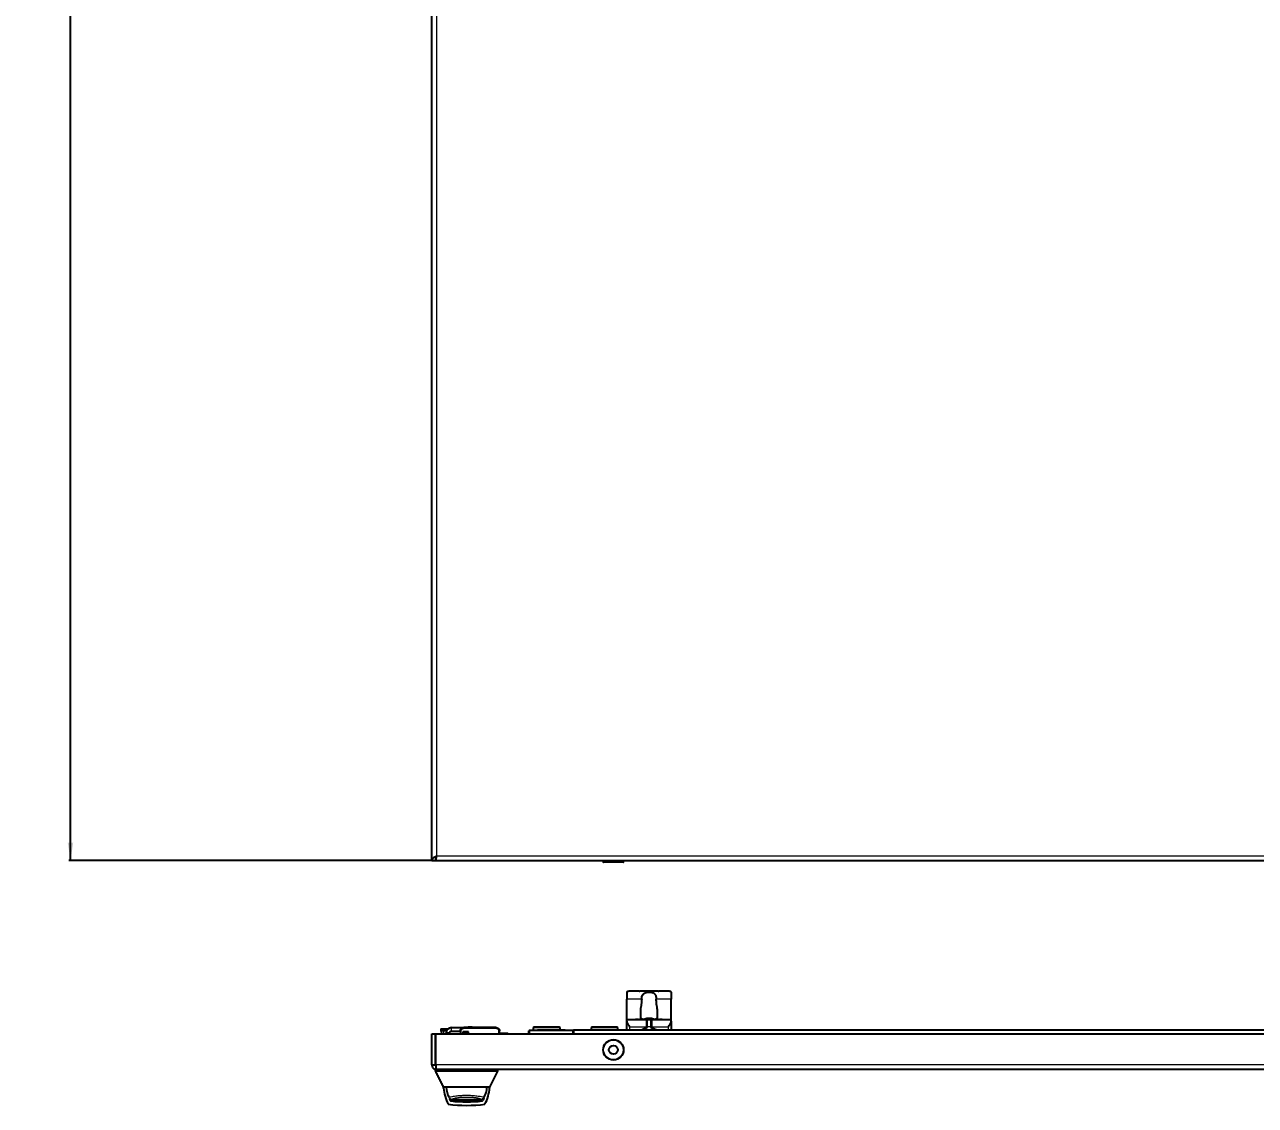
# Model space of a CAD drawing. Header units: millimetres. Extents: x -846 to 1944, y -811 to 1043.
# Drawn here: x -846 to -154, y -811 to -204 of the extents above; entities that cross this region are included whole.
import ezdxf

# ---------------------------------------------------------------- set-up
doc = ezdxf.new("R2010")
doc.units = ezdxf.units.MM
doc.layers.add('FORMAT', color=7, linetype='Continuous')
doc.styles.add('SLDTEXTSTYLE0', font='TXT', dxfattribs={"width": 0.75})
doc.dimstyles.new('SLDDIMSTYLE0', dxfattribs={"dimtxt": 20, "dimasz": 10, "dimexe": 0, "dimexo": 0.0625, "dimgap": 5, "dimtad": 2, "dimdec": 1, "dimrnd": 1e-09, "dimzin": 12, "dimdsep": 46, "dimtxsty": 'SLDTEXTSTYLE0', "dimsah": 1, "dimcen": 0.09, "dimadec": 0, "dimazin": 3, "dimtfac": 1, "dimtofl": 0, "dimtmove": 0, "dimatfit": 3, "dimfxl": 0, "dimfrac": 2, "dimtolj": 1, "dimtzin": 12, "dimarcsym": 0})

# ---------------------------------------------------------------- blocks, each defined once
blk = doc.blocks.new('_D_1')
at = {"layer": 'FORMAT'}
for p, q in [((-616.75, 881.72), (-820.78, 881.72)), ((-819.78, -673.28), (-819.78, 881.72)), ((-616.75, -673.28), (-820.78, -673.28))]:
    blk.add_line(p, q, dxfattribs=at)
for points in [[(-819.78, 881.72), (-821.32, 871.72), (-818.24, 871.72)], [(-819.78, -673.28), (-818.24, -663.28), (-821.32, -663.28)]]:
    blk.add_solid(points, dxfattribs=at)
at = {"layer": 'FORMAT', "insert": (-845.56, 74.67), "char_height": 20, "attachment_point": 1, "rotation": 90, "style": 'SLDTEXTSTYLE0'}
blk.add_mtext('1555', dxfattribs=at)

msp = doc.modelspace()

# ---------------------------------------------------------------- linework, layer by layer
at = {"color": 7, "linetype": 'Continuous', "lineweight": 25}
for p, q in [((-616.74, -673.28), (-616.74, 881.72)), ((-616.74, -673.28), (-614.74, -673.28)), ((-614.44, -673.28), (-614.44, -671.28)), ((-614.44, -673.28), (374.96, -673.28)), ((-520.49, -673.28), (-520.49, -674.03)), ((-511.74, -674.28), (-520.24, -674.28)), ((-509.24, -674.28), (-511.74, -674.28)), ((-508.99, -674.03), (-508.99, -673.28)), ((-500.23, -746.79), (-505.74, -746.79)), ((-499.34, -746.74), (-499.86, -746.74)), ((-490.15, -746.68), (-499.34, -746.68)), ((-489.63, -746.74), (-490.15, -746.73)), ((-483.74, -746.79), (-489.26, -746.79)), ((-507.24, -747.35), (-507.24, -751.18)), ((-507.24, -762.68), (-507.24, -751.18)), ((-482.24, -747.35), (-482.24, -751.18)), ((-482.24, -762.68), (-482.24, -751.18)), ((-499.59, -758.47), (-499.59, -761.05)), ((-489.89, -761.05), (-489.89, -758.47)), ((-605.74, -767.18), (-599.25, -767.18)), ((-580.74, -767.08), (-598.74, -767.08)), ((-559.24, -766.68), (-559.74, -767.18)), ((-559.74, -767.18), (-559.74, -768.68)), ((-544.74, -767.18), (-559.74, -767.18)), ((-559.24, -766.68), (-545.24, -766.68)), ((-544.74, -767.18), (-545.24, -766.68)), ((-544.74, -768.48), (-544.74, -767.18)), ((-526.74, -766.68), (-527.24, -767.18)), ((-527.24, -767.18), (-527.24, -768.68)), ((-512.24, -767.18), (-527.24, -767.18)), ((-526.74, -766.68), (-512.74, -766.68)), ((-512.24, -767.18), (-512.74, -766.68)), ((-512.24, -768.68), (-512.24, -767.18)), ((-507.24, -763.56), (-507.24, -762.68)), ((-507.24, -762.68), (-493.74, -762.68)), ((-507.24, -768.68), (-507.24, -763.56)), ((-502.37, -762.58), (-502.37, -762.68)), ((-502.22, -762.58), (-502.22, -762.68)), ((-502.1, -762.58), (-502.1, -762.68)), ((-501.3, -762.58), (-502.1, -762.58)), ((-501.3, -762.58), (-501.3, -762.68)), ((-501.14, -762.58), (-501.14, -762.68)), ((-501.03, -762.58), (-501.03, -762.68)), ((-500.69, -762.58), (-500.69, -762.68)), ((-500.5, -762.58), (-500.5, -762.68)), ((-499.97, -762.58), (-499.97, -762.68)), ((-499.49, -762.58), (-499.49, -762.68)), ((-499.32, -762.58), (-499.32, -762.68)), ((-498.87, -762.58), (-498.87, -762.68)), ((-498.72, -762.58), (-498.72, -762.68)), ((-498.6, -762.58), (-498.6, -762.68)), ((-498.29, -762.58), (-498.29, -762.68)), ((-497.01, -762.58), (-498.13, -762.58)), ((-497.01, -762.58), (-497.01, -762.68)), ((-496.88, -762.58), (-496.88, -762.68)), ((-496.69, -762.58), (-496.69, -762.68)), ((-496.68, -762.58), (-496.68, -762.68)), ((-496.08, -762.58), (-496.68, -762.58)), ((-496.08, -762.58), (-496.08, -762.68)), ((-495.82, -762.36), (-495.84, -762.13)), ((-495.77, -762.36), (-495.8, -762.06)), ((-495.79, -762.21), (-495.78, -762.13)), ((-495.19, -762.58), (-495.76, -762.58)), ((-495.74, -766.68), (-495.74, -762.68)), ((-495.74, -762.68), (-493.74, -762.68)), ((-495.74, -766.68), (-495.74, -766.71)), ((-495.19, -762.58), (-495.19, -762.68)), ((-495.18, -762.58), (-495.18, -762.68)), ((-495.17, -762.58), (-494.99, -762.58)), ((-494.99, -762.58), (-494.99, -762.68)), ((-494.99, -762.58), (-494.99, -762.58)), ((-494.98, -762.58), (-494.98, -762.68)), ((-494.97, -762.09), (-494.97, -762.06)), ((-494.82, -762.58), (-494.82, -762.68)), ((-494.03, -762.58), (-494.82, -762.58)), ((-494.03, -762.58), (-494.03, -762.68)), ((-493.88, -762.58), (-493.88, -762.68)), ((-493.76, -762.58), (-493.76, -762.68)), ((-493.74, -762.68), (-493.74, -766.68)), ((-493.74, -766.71), (-493.74, -766.68)), ((-493.69, -762.13), (-493.69, -762.06)), ((-493.67, -762.61), (-493.36, -762.61)), ((-493.33, -762.25), (-493.32, -762.13)), ((-493.33, -762.58), (-493.33, -762.68)), ((-493.24, -762.68), (-482.24, -762.68)), ((-493.21, -762.58), (-493.21, -762.68)), ((-492.84, -762.58), (-492.84, -762.68)), ((-492.59, -762.58), (-492.59, -762.68)), ((-492.47, -762.58), (-492.47, -762.68)), ((-492.32, -762.58), (-492.32, -762.68)), ((-492.2, -762.58), (-492.2, -762.68)), ((-491.77, -762.58), (-491.77, -762.68)), ((-491.74, -762.58), (-491.77, -762.58)), ((-491.74, -762.58), (-491.74, -762.68)), ((-491.71, -762.58), (-491.71, -762.68)), ((-491.54, -762.58), (-491.54, -762.68)), ((-491.19, -762.58), (-491.19, -762.68)), ((-490.7, -762.58), (-490.7, -762.68)), ((-490.5, -762.58), (-490.5, -762.68)), ((-490.16, -762.58), (-490.16, -762.68)), ((-490.01, -762.58), (-490.01, -762.68)), ((-488.94, -762.58), (-490.01, -762.58)), ((-488.94, -762.58), (-488.94, -762.68)), ((-488.63, -762.58), (-488.63, -762.68)), ((-488.47, -762.58), (-488.47, -762.68)), ((-488.09, -762.58), (-488.09, -762.68)), ((-487.34, -762.58), (-488.09, -762.58)), ((-487.34, -762.58), (-487.34, -762.68)), ((-482.24, -763.56), (-482.24, -762.68)), ((-482.24, -763.56), (-482.24, -768.68)), ((-616.74, -788.08), (-616.74, -770.68)), ((-616.74, -770.68), (-614.74, -770.68)), ((-614.74, -788.08), (-614.74, -770.68)), ((-614.44, -788.08), (-614.44, -770.68)), ((-614.44, -770.68), (374.96, -770.68)), ((-611.74, -767.78), (-609.74, -767.78)), ((-611.74, -767.78), (-611.74, -768.68)), ((-609.74, -769.08), (-611.34, -769.08)), ((-611.15, -770.68), (-611.24, -769.08)), ((-609.74, -767.78), (-607.54, -767.78)), ((-608.54, -769.08), (-609.74, -769.08)), ((-608.74, -770.68), (-608.74, -770.18)), ((-606.74, -770.68), (-606.74, -770.18)), ((-605.74, -769.18), (-600.74, -769.18)), ((-600.74, -769.08), (-600.74, -770.68)), ((-596.14, -769.63), (-599.34, -769.63)), ((-599.34, -769.63), (-599.34, -770.68)), ((-599.34, -770.38), (-596.14, -770.38)), ((-596.14, -770.68), (-596.14, -769.63)), ((-578.74, -770.68), (-578.74, -769.08)), ((-574.34, -770.48), (-578.74, -770.48)), ((-562.24, -770.68), (-562.24, -768.98)), ((-561.94, -768.68), (-537.54, -768.68)), ((-557.39, -768.48), (-557.39, -768.68)), ((-553.58, -768.48), (-553.58, -768.68)), ((-553.58, -768.48), (-552.78, -768.48)), ((-552.78, -768.48), (-552.78, -768.68)), ((-552.78, -768.48), (-550.9, -768.48)), ((-551.44, -768.48), (-551.44, -768.46)), ((-550.9, -768.48), (-550.9, -768.68)), ((-550.9, -768.48), (-549.85, -768.48)), ((-549.85, -768.48), (-549.85, -768.68)), ((-549.85, -768.48), (-548.45, -768.48)), ((-548.29, -768.46), (-548.29, -768.68)), ((-548.2, -768.48), (-548.2, -768.68)), ((-548.2, -768.48), (-546.84, -768.48)), ((-546.84, -768.48), (-546.84, -768.68)), ((-546.84, -768.48), (-544.85, -768.48)), ((-544.85, -768.48), (-544.85, -768.68)), ((-544.85, -768.48), (-541.89, -768.48)), ((-541.89, -768.48), (-541.89, -768.68)), ((297.76, -768.68), (-537.24, -768.68)), ((-537.24, -768.68), (-537.24, -768.98)), ((-537.24, -768.98), (-537.24, -769.63)), ((-537.24, -769.63), (-537.24, -770.68)), ((-616.74, -788.08), (-614.74, -788.08)), ((-614.74, -791.68), (-614.74, -790.68)), ((-614.14, -790.68), (-614.74, -790.68)), ((374.66, -790.68), (-614.14, -790.68)), ((-585.24, -791.68), (-609.24, -791.68)), ((-584.24, -800.68), (-579.72, -791.63)), ((-579.74, -791.68), (-579.74, -790.68)), ((-607.84, -800.68), (-610.24, -800.68)), ((-610.21, -800.68), (-610.21, -800.89)), ((-586.65, -800.68), (-607.84, -800.68)), ((-584.24, -800.68), (-586.65, -800.68)), ((-584.28, -800.89), (-584.28, -800.68)), ((-603.08, -807.67), (-591.48, -807.67)), ((-603.08, -807.67), (-602.93, -807.67))]:
    msp.add_line(p, q, dxfattribs=at)
at = {"color": 8, "linetype": 'Continuous', "lineweight": 18}
for p, q in [((-614.14, 26.75), (-614.14, -670.68)), ((-614.14, -670.68), (374.66, -670.68)), ((-520.49, -674.03), (-511.6, -674.03)), ((-511.6, -674.03), (-508.99, -674.03)), ((-498.84, -751.18), (-507.24, -751.18)), ((-482.24, -751.18), (-490.65, -751.18)), ((-605.74, -769.18), (-605.74, -767.18)), ((-598.74, -767.58), (-580.74, -767.58)), ((-505.74, -766.68), (-505.74, -768.68)), ((-505.74, -766.68), (-496.24, -766.68)), ((-498.13, -762.58), (-498.13, -762.68)), ((-496.61, -767.19), (-496.47, -767.67)), ((-496.24, -766.68), (-496.24, -762.68)), ((-496.24, -766.71), (-496.24, -766.68)), ((-496.24, -766.68), (-495.74, -766.68)), ((-496.24, -766.71), (-495.74, -766.71)), ((-493.74, -766.68), (-495.74, -766.68)), ((-493.74, -766.68), (-493.24, -766.68)), ((-493.74, -766.71), (-493.24, -766.71)), ((-493.24, -762.68), (-493.24, -766.68)), ((-493.24, -766.68), (-493.24, -766.71)), ((-493.24, -766.68), (-483.74, -766.68)), ((-493.02, -767.67), (-492.88, -767.19)), ((-483.74, -768.68), (-483.74, -766.68)), ((-611.74, -768.68), (-609.74, -768.68)), ((-610.24, -769.08), (-610.15, -770.68)), ((-609.74, -767.78), (-609.74, -768.68)), ((-609.74, -769.08), (-609.74, -768.68)), ((-609.74, -768.68), (-608.34, -768.68)), ((-606.74, -770.18), (-608.74, -770.18)), ((-600.24, -770.68), (-600.24, -769.08)), ((-596.14, -769.83), (-599.34, -769.83)), ((-579.24, -769.08), (-579.24, -770.68)), ((-574.34, -770.68), (-574.34, -770.48)), ((-561.94, -768.98), (-562.24, -768.98)), ((-561.94, -768.68), (-561.94, -768.98)), ((-537.54, -768.98), (-561.94, -768.98)), ((-561.94, -768.98), (-561.94, -770.68)), ((-556.15, -768.48), (-556.15, -768.68)), ((-537.54, -768.68), (-537.54, -768.98)), ((-537.54, -770.68), (-537.54, -768.98)), ((-537.24, -768.98), (-537.54, -768.98)), ((374.96, -788.08), (-614.44, -788.08)), ((-609.24, -791.68), (-609.24, -790.68)), ((-585.24, -791.68), (-585.24, -790.68))]:
    msp.add_line(p, q, dxfattribs=at)
at = {"color": 7, "linetype": 'Continuous', "lineweight": 25, "flags": 128}
for points in [[(-606.36, -808.11), (-606.72, -807.22), (-606.82, -806.94)], [(-587.55, -806.63), (-587.77, -807.22), (-588.13, -808.11)]]:
    msp.add_lwpolyline(points, dxfattribs=at)
at = {"color": 7, "linetype": 'Continuous', "lineweight": 25}
for radius in [5.75, 2.5]:
    msp.add_circle((-514.74, -779.68), radius, dxfattribs=at)
at = {"color": 8, "linetype": 'Continuous', "lineweight": 18}
msp.add_circle((-514.74, -779.68), 5.5, dxfattribs=at)
at = {"color": 7, "linetype": 'Continuous', "lineweight": 25}
for centre, radius, start, end in [((-520.24, -674.03), 0.25, 180, 270), ((-509.24, -674.03), 0.25, 270, 0), ((-605.74, -770.18), 3, 90, 180), ((-494.74, -769.98), 8, 98.41771, 108.44436), ((-494.72, -766.32), 4.34, 104.99458, 114.66368), ((-496.06, -767.89), 5.54, 85.14071, 94.85929), ((-496.74, -766.71), 1, 286.01339, 0), ((-495.71, -762.15), 0.133, 135.20997, 169.83797), ((-494.69, -770.08), 8.03, 91.99978, 97.83609), ((-494.34, -763.73), 1.85, 119.67191, 132.73716), ((-494.27, -768.55), 6.5, 92.24647, 98.7173), ((-495.22, -768.5), 6.45, 85.77538, 87.76397), ((-494.8, -770.08), 8.03, 82.16391, 88.00022), ((-492.74, -766.71), 1, 180, 253.98661), ((-494.9, -766.4), 4.43, 65.15746, 74.45727), ((-493.81, -763.69), 1.64, 72.5824, 85.536), ((-494.74, -769.98), 8, 70.1778, 81.58229), ((-494.73, -769.02), 7.03, 70.80686, 78.43412), ((-492.73, -764.71), 2.36, 82.549, 97.451), ((-611.34, -768.68), 0.4, 180, 270), ((-605.74, -770.18), 1, 90, 180), ((-574.34, -771.08), 0.6, 41.81031, 90), ((-561.94, -768.98), 0.3, 90, 180), ((-537.54, -768.98), 0.3, 0, 90), ((-494.74, -773.68), 6.25, 106.01339, 126.8699), ((-494.74, -773.68), 6.25, 53.1301, 73.98661), ((-618.18, -800.89), 7.98, 358.26695, 359.99994), ((-583.36, -798.33), 27, 185.96099, 206.16954), ((-597.24, -800.68), 11.4, 180, 210.87421), ((-597.24, -800.68), 11.4, 329.05608, 0), ((-611.13, -798.33), 27, 333.83046, 354.03918), ((-576.31, -800.89), 7.98, 180, 181.7325), ((-605.9, -807.92), 0.5, 203.04365, 263.74905), ((-597.24, -728.89), 80, 263.74905, 276.25095), ((-588.59, -807.92), 0.5, 276.25095, 336.95635), ((-597.24, -728.89), 82, 262.75342, 277.24658)]:
    msp.add_arc(centre, radius, start, end, dxfattribs=at)
at = {"color": 8, "linetype": 'Continuous', "lineweight": 18}
for centre, radius, start, end in [((-494.74, -773.68), 6.75, 106.01339, 132.20545), ((-496.74, -766.71), 0.5, 286.01339, 0), ((-492.74, -766.71), 0.5, 180, 253.98661), ((-494.74, -773.68), 6.75, 47.79455, 73.98661)]:
    msp.add_arc(centre, radius, start, end, dxfattribs=at)
at = {"color": 7, "linetype": 'Continuous', "lineweight": 25}
for points, knots in [([(-614.14, -670.68), (-614.49, -670.9), (-614.83, -671.11), (-615.45, -671.55), (-615.74, -671.76), (-616.22, -672.2), (-616.42, -672.41), (-616.68, -672.85), (-616.74, -673.06), (-616.74, -673.28)], [0, 0, 0, 0, 0.25, 0.25, 0.5, 0.5, 0.75, 0.75, 1, 1, 1, 1]), ([(-614.14, -670.68), (-614.3, -671.11), (-614.46, -671.55), (-614.68, -672.41), (-614.74, -672.85), (-614.74, -673.28)], [0, 0, 0, 0, 0.5, 0.5, 1, 1, 1, 1]), ([(-614.44, -671.28), (-614.39, -671.28), (-614.34, -671.21), (-614.24, -670.99), (-614.19, -670.84), (-614.14, -670.68)], [0, 0, 0, 0, 0.5, 0.5, 1, 1, 1, 1]), ([(-614.44, -673.28), (-614.42, -673.28), (-614.39, -673.21), (-614.34, -672.95), (-614.32, -672.76), (-614.27, -672.28), (-614.24, -671.99), (-614.19, -671.36), (-614.17, -671.02), (-614.14, -670.68)], [0, 0, 0, 0, 0.25, 0.25, 0.5, 0.5, 0.75, 0.75, 1, 1, 1, 1]), ([(-505.74, -746.79), (-505.91, -746.79), (-506.25, -746.8), (-506.69, -746.86), (-507.03, -746.98), (-507.22, -747.15), (-507.24, -747.29), (-507.24, -747.35)], [0, 0, 0, 0, 0.2129003, 0.4257071, 0.6406126, 0.8533821, 1, 1, 1, 1]), ([(-500.23, -746.79), (-500.12, -746.78), (-499.99, -746.76), (-499.88, -746.75), (-499.86, -746.74)], [0, 0, 0, 0, 0.789403, 1, 1, 1, 1]), ([(-489.63, -746.74), (-489.61, -746.74), (-489.5, -746.76), (-489.37, -746.77), (-489.26, -746.79)], [0, 0, 0, 0, 0.161974, 1, 1, 1, 1]), ([(-482.24, -747.35), (-482.26, -747.27), (-482.29, -747.11), (-482.53, -746.94), (-482.89, -746.84), (-483.31, -746.79), (-483.61, -746.79), (-483.74, -746.79)], [0, 0, 0, 0, 0.205683, 0.411346, 0.618649, 0.832339, 1, 1, 1, 1]), ([(-498.84, -751.18), (-498.89, -752.18), (-499, -754.32), (-499.52, -756.76), (-499.58, -758.07), (-499.59, -758.47)], [0, 0, 0, 0, 0.378823, 0.812228, 1, 1, 1, 1]), ([(-498.84, -751.18), (-498.82, -750.77), (-498.78, -749.94), (-498.41, -748.84), (-497.76, -748.04), (-496.84, -747.55), (-495.69, -747.3), (-494.36, -747.26), (-493.01, -747.43), (-491.89, -747.9), (-491.16, -748.7), (-490.77, -749.73), (-490.66, -750.59), (-490.65, -751.08), (-490.65, -751.18)], [0, 0, 0, 0, 0.088505, 0.177138, 0.262858, 0.344694, 0.430485, 0.525193, 0.625645, 0.723911, 0.812494, 0.894483, 0.978997, 1, 1, 1, 1]), ([(-489.89, -758.47), (-489.98, -757.56), (-490.15, -755.7), (-490.62, -753.1), (-490.64, -751.57), (-490.65, -751.18)], [0, 0, 0, 0, 0.417668, 0.852903, 1, 1, 1, 1]), ([(-596.36, -766.78), (-596.36, -766.78), (-596.36, -766.78), (-596.3, -766.78), (-596.16, -766.78), (-595.83, -766.78), (-595.51, -766.78), (-595.3, -766.78)], [0, 0, 0, 0, 0.124693, 0.187182, 0.249773, 0.500039, 1, 1, 1, 1]), ([(-595.3, -766.78), (-595.15, -766.78), (-594.93, -766.78), (-594.65, -766.78), (-594.46, -766.78), (-594.32, -766.78), (-594.2, -766.78), (-594.19, -766.78), (-594.19, -766.78)], [0, 0, 0, 0, 0.250089, 0.382495, 0.500259, 0.622163, 0.750133, 1, 1, 1, 1]), ([(-507.24, -763.56), (-507.22, -763.73), (-507.16, -764.16), (-506.7, -765.1), (-506.17, -765.99), (-505.82, -766.57), (-505.75, -766.68), (-505.74, -766.68)], [0, 0, 0, 0, 0.19414, 0.485275, 0.898779, 0.996769, 1, 1, 1, 1]), ([(-502.22, -762.58), (-502.25, -762.58), (-502.29, -762.58), (-502.34, -762.58), (-502.37, -762.58), (-502.37, -762.58), (-502.37, -762.58)], [0, 0, 0, 0, 0.2808356, 0.55925, 0.7791823, 1, 1, 1, 1]), ([(-502.1, -762.58), (-502.1, -762.58), (-502.11, -762.58), (-502.13, -762.58), (-502.18, -762.58), (-502.21, -762.58), (-502.22, -762.58)], [0, 0, 0, 0, 0.280888, 0.559482, 0.77927, 1, 1, 1, 1]), ([(-501.14, -762.58), (-501.16, -762.58), (-501.19, -762.58), (-501.25, -762.58), (-501.28, -762.58), (-501.3, -762.58)], [0, 0, 0, 0, 0.2806376, 0.5608768, 1, 1, 1, 1]), ([(-501.03, -762.58), (-501.03, -762.58), (-501.03, -762.58), (-501.06, -762.58), (-501.1, -762.58), (-501.13, -762.58), (-501.14, -762.58)], [0, 0, 0, 0, 0.280941, 0.559114, 0.779089, 1, 1, 1, 1]), ([(-500.5, -762.58), (-500.56, -762.58), (-500.67, -762.58), (-500.68, -762.58), (-500.69, -762.58)], [0, 0, 0, 0, 0.559312, 1, 1, 1, 1]), ([(-499.97, -762.58), (-500.03, -762.58), (-500.15, -762.58), (-500.35, -762.58), (-500.44, -762.58), (-500.5, -762.58)], [0, 0, 0, 0, 0.280496, 0.560765, 1, 1, 1, 1]), ([(-499.49, -762.58), (-499.56, -762.58), (-499.68, -762.58), (-499.88, -762.58), (-499.97, -762.58)], [0, 0, 0, 0, 0.560137, 1, 1, 1, 1]), ([(-499.59, -761.05), (-499.55, -761.33), (-499.47, -761.87), (-498.68, -762.33), (-497.68, -762.53), (-496.91, -762.57), (-496.63, -762.58)], [0, 0, 0, 0, 0.289157, 0.579411, 0.847533, 1, 1, 1, 1]), ([(-499.32, -762.58), (-499.33, -762.58), (-499.34, -762.58), (-499.45, -762.58), (-499.49, -762.58)], [0, 0, 0, 0, 0.559914, 1, 1, 1, 1]), ([(-498.72, -762.58), (-498.74, -762.58), (-498.79, -762.58), (-498.84, -762.58), (-498.87, -762.58), (-498.87, -762.58), (-498.87, -762.58)], [0, 0, 0, 0, 0.2807653, 0.5591779, 0.7791749, 1, 1, 1, 1]), ([(-498.6, -762.58), (-498.61, -762.58), (-498.61, -762.58), (-498.63, -762.58), (-498.68, -762.58), (-498.71, -762.58), (-498.72, -762.58)], [0, 0, 0, 0, 0.280828, 0.559417, 0.779393, 1, 1, 1, 1]), ([(-498.13, -762.58), (-498.15, -762.58), (-498.2, -762.58), (-498.26, -762.58), (-498.29, -762.58), (-498.29, -762.58), (-498.29, -762.58)], [0, 0, 0, 0, 0.280951, 0.559967, 0.779431, 1, 1, 1, 1]), ([(-496.88, -762.58), (-496.88, -762.58), (-496.88, -762.58), (-496.92, -762.58), (-496.97, -762.58), (-497, -762.58), (-497.01, -762.58)], [0, 0, 0, 0, 0.280713, 0.558701, 0.779045, 1, 1, 1, 1]), ([(-496.68, -762.58), (-496.68, -762.58), (-496.68, -762.58), (-496.69, -762.58), (-496.69, -762.58)], [0, 0, 0, 0, 0.560081, 1, 1, 1, 1]), ([(-496.24, -762.68), (-496.24, -762.68), (-496.24, -762.68), (-496.24, -762.68), (-496.22, -762.68), (-496.19, -762.68), (-496.07, -762.68), (-495.85, -762.68), (-495.78, -762.68), (-495.74, -762.68)], [0, 0, 0, 0, 0.00167, 0.003889, 0.009531, 0.034361, 0.132751, 0.526214, 1, 1, 1, 1]), ([(-495.91, -762.58), (-495.93, -762.58), (-495.97, -762.58), (-496.05, -762.58), (-496.07, -762.58), (-496.08, -762.58)], [0, 0, 0, 0, 0.281226, 0.561522, 1, 1, 1, 1]), ([(-495.18, -762.58), (-495.18, -762.58), (-495.18, -762.58), (-495.18, -762.58), (-495.19, -762.58)], [0, 0, 0, 0, 0.559504, 1, 1, 1, 1]), ([(-494.82, -762.58), (-494.85, -762.58), (-494.89, -762.58), (-494.95, -762.58), (-494.97, -762.58), (-494.98, -762.58), (-494.98, -762.58)], [0, 0, 0, 0, 0.280855, 0.559718, 0.779518, 1, 1, 1, 1]), ([(-493.88, -762.58), (-493.9, -762.58), (-493.95, -762.58), (-494, -762.58), (-494.02, -762.58), (-494.02, -762.58), (-494.03, -762.58)], [0, 0, 0, 0, 0.280813, 0.559099, 0.77917, 1, 1, 1, 1]), ([(-493.76, -762.58), (-493.76, -762.58), (-493.76, -762.58), (-493.79, -762.58), (-493.84, -762.58), (-493.87, -762.58), (-493.88, -762.58)], [0, 0, 0, 0, 0.280912, 0.559405, 0.779108, 1, 1, 1, 1]), ([(-493.74, -762.68), (-493.71, -762.68), (-493.63, -762.68), (-493.37, -762.68), (-493.25, -762.68), (-493.24, -762.68)], [0, 0, 0, 0, 0.475461, 0.994056, 1, 1, 1, 1]), ([(-493.33, -762.58), (-493.35, -762.58), (-493.39, -762.58), (-493.45, -762.58), (-493.47, -762.58), (-493.47, -762.58), (-493.47, -762.58)], [0, 0, 0, 0, 0.280888, 0.559023, 0.779155, 1, 1, 1, 1]), ([(-493.21, -762.58), (-493.21, -762.58), (-493.21, -762.58), (-493.24, -762.58), (-493.29, -762.58), (-493.32, -762.58), (-493.33, -762.58)], [0, 0, 0, 0, 0.2809002, 0.5594983, 0.7791483, 1, 1, 1, 1]), ([(-492.84, -762.58), (-492.9, -762.58), (-493, -762.58), (-493.14, -762.58), (-493.2, -762.58), (-493.21, -762.58), (-493.21, -762.58)], [0, 0, 0, 0, 0.280935, 0.559487, 0.779245, 1, 1, 1, 1]), ([(-492.84, -762.59), (-492.37, -762.56), (-491.43, -762.49), (-490.46, -762.17), (-489.96, -761.69), (-489.91, -761.24), (-489.89, -761.05)], [0, 0, 0, 0, 0.271204, 0.540316, 0.804082, 1, 1, 1, 1]), ([(-492.59, -762.58), (-492.63, -762.58), (-492.71, -762.58), (-492.8, -762.58), (-492.84, -762.58)], [0, 0, 0, 0, 0.559441, 1, 1, 1, 1]), ([(-492.47, -762.58), (-492.47, -762.58), (-492.48, -762.58), (-492.55, -762.58), (-492.59, -762.58)], [0, 0, 0, 0, 0.560313, 1, 1, 1, 1]), ([(-492.32, -762.58), (-492.34, -762.58), (-492.39, -762.58), (-492.44, -762.58), (-492.47, -762.58), (-492.47, -762.58), (-492.47, -762.58)], [0, 0, 0, 0, 0.28091, 0.559174, 0.779166, 1, 1, 1, 1]), ([(-492.2, -762.58), (-492.2, -762.58), (-492.21, -762.58), (-492.23, -762.58), (-492.28, -762.58), (-492.31, -762.58), (-492.32, -762.58)], [0, 0, 0, 0, 0.280849, 0.55949, 0.779158, 1, 1, 1, 1]), ([(-491.71, -762.58), (-491.72, -762.58), (-491.73, -762.58), (-491.74, -762.58), (-491.74, -762.58)], [0, 0, 0, 0, 0.560691, 1, 1, 1, 1]), ([(-491.54, -762.58), (-491.57, -762.58), (-491.64, -762.58), (-491.69, -762.58), (-491.71, -762.58)], [0, 0, 0, 0, 0.559542, 1, 1, 1, 1]), ([(-491.19, -762.58), (-491.26, -762.58), (-491.38, -762.58), (-491.49, -762.58), (-491.54, -762.58)], [0, 0, 0, 0, 0.560514, 1, 1, 1, 1]), ([(-490.7, -762.58), (-490.78, -762.58), (-490.91, -762.58), (-491.1, -762.58), (-491.19, -762.58)], [0, 0, 0, 0, 0.559217, 1, 1, 1, 1]), ([(-490.5, -762.58), (-490.51, -762.58), (-490.52, -762.58), (-490.64, -762.58), (-490.7, -762.58)], [0, 0, 0, 0, 0.56034, 1, 1, 1, 1]), ([(-490.01, -762.58), (-490.03, -762.58), (-490.07, -762.58), (-490.13, -762.58), (-490.16, -762.58), (-490.16, -762.58), (-490.16, -762.58)], [0, 0, 0, 0, 0.2808719, 0.5597012, 0.7793822, 1, 1, 1, 1]), ([(-488.47, -762.58), (-488.52, -762.58), (-488.62, -762.58), (-488.63, -762.58), (-488.63, -762.58)], [0, 0, 0, 0, 0.558947, 1, 1, 1, 1]), ([(-488.09, -762.58), (-488.17, -762.58), (-488.31, -762.58), (-488.42, -762.58), (-488.47, -762.58)], [0, 0, 0, 0, 0.559747, 1, 1, 1, 1]), ([(-483.74, -766.68), (-483.74, -766.68), (-483.67, -766.57), (-483.32, -765.99), (-482.79, -765.1), (-482.33, -764.16), (-482.27, -763.73), (-482.24, -763.56)], [0, 0, 0, 0, 0.003231, 0.101221, 0.514725, 0.80586, 1, 1, 1, 1]), ([(-557.39, -768.48), (-557.21, -768.48), (-556.87, -768.48), (-556.38, -768.48), (-556.15, -768.48)], [0, 0, 0, 0, 0.5368, 1, 1, 1, 1]), ([(-556.15, -768.48), (-555.78, -768.48), (-555.08, -768.48), (-554.22, -768.48), (-553.77, -768.48), (-553.75, -768.48)], [0, 0, 0, 0, 0.522437, 0.975649, 1, 1, 1, 1]), ([(-616.74, -788.08), (-616.74, -788.25), (-616.73, -788.42), (-616.66, -788.76), (-616.61, -788.92), (-616.48, -789.24), (-616.4, -789.39), (-616.21, -789.67), (-616.1, -789.8), (-615.86, -790.04), (-615.73, -790.15), (-615.45, -790.34), (-615.3, -790.42), (-614.82, -790.62), (-614.49, -790.68), (-614.14, -790.68)], [0, 0, 0, 0, 0.125, 0.125, 0.25, 0.25, 0.375, 0.375, 0.5, 0.5, 0.625, 0.625, 0.75, 0.75, 1, 1, 1, 1]), ([(-614.74, -788.08), (-614.74, -788.24), (-614.68, -788.4), (-614.46, -788.62), (-614.3, -788.68), (-614.14, -788.68)], [0, 0, 0, 0, 0.5, 0.5, 1, 1, 1, 1]), ([(-614.14, -790.68), (-614.17, -790.68), (-614.19, -790.61), (-614.24, -790.35), (-614.27, -790.16), (-614.32, -789.68), (-614.34, -789.39), (-614.39, -788.76), (-614.42, -788.42), (-614.44, -788.08)], [0, 0, 0, 0, 0.25, 0.25, 0.5, 0.5, 0.75, 0.75, 1, 1, 1, 1]), ([(-614.77, -791.63), (-614.39, -792.4), (-613.58, -794.01), (-612.46, -796.26), (-611.32, -798.53), (-610.61, -799.94), (-610.24, -800.68)], [0, 0, 0, 0, 0.216327, 0.453955, 0.714745, 1, 1, 1, 1]), ([(-609.24, -791.68), (-609.86, -791.68), (-611.1, -791.68), (-612.75, -791.68), (-613.99, -791.68), (-614.65, -791.68), (-614.72, -791.68), (-614.74, -791.68)], [0, 0, 0, 0, 0.214694, 0.429388, 0.644082, 0.858775, 1, 1, 1, 1]), ([(-579.74, -791.68), (-579.81, -791.68), (-579.93, -791.68), (-580.88, -791.68), (-582.27, -791.68), (-583.82, -791.68), (-584.84, -791.68), (-585.24, -791.68)], [0, 0, 0, 0, 0.21469, 0.42938, 0.644073, 0.858767, 1, 1, 1, 1]), ([(-607.01, -806.56), (-606.89, -806.72), (-606.66, -807.02), (-606.21, -807.31), (-605.8, -807.47), (-605.42, -807.56), (-604.91, -807.63), (-604.15, -807.66), (-603.43, -807.67), (-602.97, -807.67), (-602.93, -807.67)], [0, 0, 0, 0, 0.086907, 0.170444, 0.253995, 0.352832, 0.493755, 0.750586, 0.975401, 1, 1, 1, 1]), ([(-604.99, -807.9), (-604.91, -807.87), (-604.74, -807.81), (-603.41, -807.83), (-601.46, -807.89), (-599.01, -807.94), (-596.36, -807.94), (-593.81, -807.91), (-591.65, -807.85), (-590.12, -807.81), (-589.4, -807.85), (-589.55, -807.98), (-590.56, -808.19), (-592.33, -808.41), (-594.66, -808.58), (-597.27, -808.64), (-599.87, -808.57), (-602.17, -808.4), (-603.92, -808.19), (-604.86, -808), (-604.96, -807.93), (-604.99, -807.9)], [0, 0, 0, 0, 0.053435, 0.106868, 0.160358, 0.213991, 0.267619, 0.321181, 0.374779, 0.42843, 0.481983, 0.5354, 0.588925, 0.642773, 0.696736, 0.750367, 0.803567, 0.856759, 0.910369, 0.964326, 1, 1, 1, 1]), ([(-592.65, -807.66), (-592.45, -807.66), (-591.79, -807.67), (-590.87, -807.67), (-589.89, -807.65), (-589.25, -807.6), (-588.71, -807.48), (-588.24, -807.29), (-587.77, -806.98), (-587.57, -806.66), (-587.49, -806.53)], [0, 0, 0, 0, 0.083733, 0.271555, 0.468927, 0.681743, 0.781788, 0.862953, 0.941144, 1, 1, 1, 1])]:
    msp.add_open_spline(points, degree=3, knots=knots, dxfattribs=at)
for points in [[(-600.74, -769.08), (-600.71, -768.82), (-600.65, -768.3), (-600.19, -767.64), (-599.53, -767.17), (-599.01, -767.11), (-598.74, -767.08)], [(-580.74, -767.08), (-580.48, -767.11), (-579.96, -767.17), (-579.3, -767.64), (-578.84, -768.3), (-578.78, -768.82), (-578.74, -769.08)]]:
    msp.add_open_spline(points, degree=3, dxfattribs=at)
at = {"color": 8, "linetype": 'Continuous', "lineweight": 18}
for points in [[(-600.24, -769.08), (-600.22, -768.89), (-600.18, -768.49), (-599.83, -768), (-599.33, -767.65), (-598.94, -767.6), (-598.74, -767.58)], [(-598.74, -767.08), (-598.74, -767.09), (-598.74, -767.1), (-598.74, -767.22), (-598.74, -767.39), (-598.74, -767.52), (-598.74, -767.58)], [(-580.74, -767.58), (-580.74, -767.52), (-580.74, -767.39), (-580.74, -767.22), (-580.74, -767.1), (-580.74, -767.09), (-580.74, -767.08)], [(-580.74, -767.58), (-580.55, -767.6), (-580.16, -767.65), (-579.66, -768), (-579.31, -768.49), (-579.27, -768.89), (-579.24, -769.08)], [(-600.24, -769.08), (-600.31, -769.08), (-600.44, -769.08), (-600.61, -769.08), (-600.72, -769.08), (-600.74, -769.08), (-600.74, -769.08)], [(-579.24, -769.08), (-579.18, -769.08), (-579.05, -769.08), (-578.88, -769.08), (-578.77, -769.08), (-578.75, -769.08), (-578.74, -769.08)]]:
    msp.add_open_spline(points, degree=3, dxfattribs=at)
for points, knots in [([(-606.94, -806.49), (-606.95, -806.43), (-606.99, -806.29), (-605.71, -805.93), (-603.44, -805.54), (-600.76, -805.29), (-597.9, -805.17), (-594.99, -805.21), (-591.98, -805.44), (-589.5, -805.79), (-587.93, -806.16), (-587.26, -806.41), (-587.49, -806.49), (-587.53, -806.5)], [0, 0, 0, 0, 0.080358, 0.189165, 0.296875, 0.401927, 0.469214, 0.569403, 0.669558, 0.770526, 0.874295, 0.980961, 1, 1, 1, 1]), ([(-591.48, -807.66), (-591.29, -807.67), (-590.37, -807.67), (-589.47, -807.62), (-588.99, -807.46), (-589.51, -807.19), (-590.86, -806.87), (-592.89, -806.58), (-595.38, -806.38), (-597.78, -806.35), (-600.15, -806.45), (-602.36, -806.67), (-604.25, -807), (-605.31, -807.32), (-605.41, -807.54), (-604.69, -807.66), (-603.58, -807.66), (-603.08, -807.67)], [0, 0, 0, 0, 0.019237, 0.094456, 0.169947, 0.244138, 0.315947, 0.385269, 0.453516, 0.521522, 0.567246, 0.638978, 0.71315, 0.788639, 0.863863, 0.937348, 1, 1, 1, 1])]:
    msp.add_open_spline(points, degree=3, knots=knots, dxfattribs=at)

# ---------------------------------------------------------------- dimensions: what is measured, and where the dimension line sits
at = {"layer": 'FORMAT'}
dim = msp.add_linear_dim(base=(-819.78, 881.72), p1=(-616.74, -673.28), p2=(-616.74, 881.72), angle=90, dimstyle='SLDDIMSTYLE0', dxfattribs=at)
dim.commit()
dim.dimension.update_dxf_attribs({"geometry": '_D_1', "text_midpoint": (-819.78, 104.22), "dimtype": 160})

doc.saveas('drawing.dxf')
